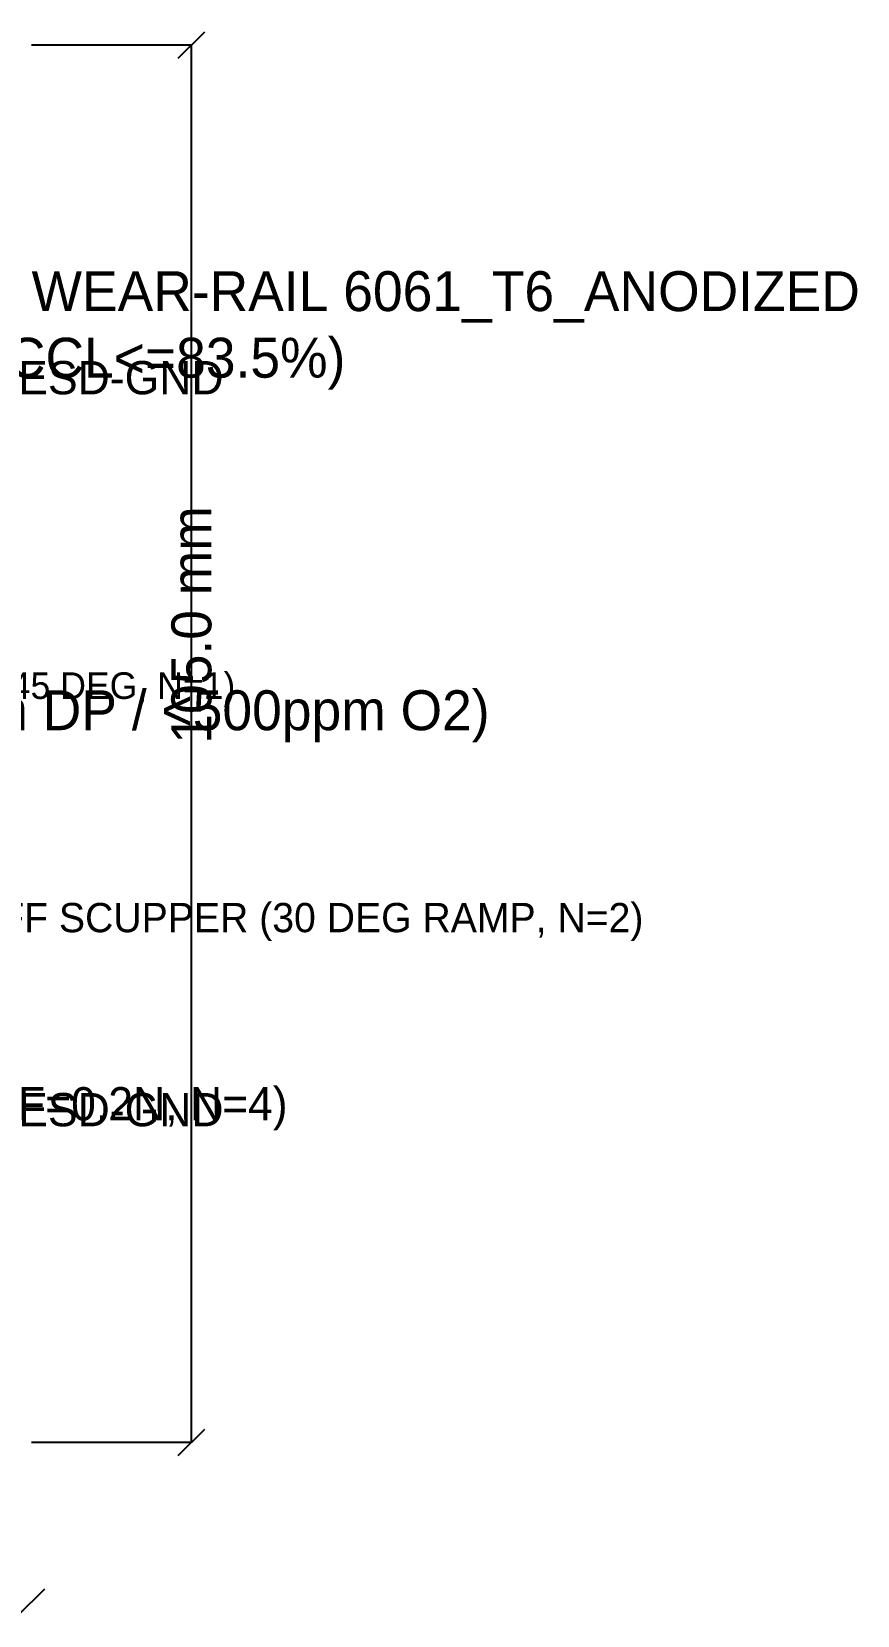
# Model space of a CAD drawing. Header units: metres. Extents: x -26 to 122, y -84 to 38.
# Drawn here: x 60 to 122, y -83 to 36 of the extents above; entities that cross this region are included whole.
import ezdxf

# ---------------------------------------------------------------- set-up
doc = ezdxf.new("R2010")
doc.units = ezdxf.units.M
for name, color, linetype in [('AOI开窗', 143, 'Continuous'), ('助焊剂排液', 142, 'Continuous'), ('压扣压舌', 31, 'Continuous'), ('工程尺寸', 7, 'Continuous'), ('氮气保护', 130, 'Continuous'), ('沥锡导流', 42, 'Continuous'), ('耐磨导轨', 4, 'Continuous'), ('防静电接地', 6, 'Continuous')]:
    doc.layers.add(name, color=color, linetype=linetype)

msp = doc.modelspace()

# ---------------------------------------------------------------- linework, layer by layer
at = {"layer": '工程尺寸'}
for p, q in [((71, 34), (73, 36)), ((60, 35), (72, 35)), ((72, -70), (72, 35)), ((71, -71), (73, -69)), ((60, -70), (72, -70)), ((59, -83), (61, -81))]:
    msp.add_line(p, q, dxfattribs=at)

# ---------------------------------------------------------------- texts
at = {"layer": 'AOI开窗'}
msp.add_text('AOI-45DEG-CHAMFER (OCCL<=83.5%)', height=3, dxfattribs=at).set_placement((10, 10))
at = {"layer": '助焊剂排液'}
msp.add_text('WEEP DRAIN (45 DEG, N=1)', height=2, dxfattribs=at).set_placement((39.86, -14.14))
at = {"layer": '压扣压舌'}
msp.add_text('HOLD-DOWN CLAMP (F=0.2N, N=4)', height=2.5, dxfattribs=at).set_placement((23.5, -45.81))
at = {"layer": '工程尺寸'}
msp.add_text('105.0 mm', height=3, rotation=90, dxfattribs=at).set_placement((73.5, -17.5))
at = {"layer": '氮气保护'}
msp.add_text('N2-SHROUD (3mm DP / <500ppm O2)', height=3, dxfattribs=at).set_placement((24.51, -16.49))
at = {"layer": '沥锡导流'}
msp.add_text('RUN-OFF SCUPPER (30 DEG RAMP, N=2)', height=2.2, dxfattribs=at).set_placement((48, -31.67))
at = {"layer": '耐磨导轨'}
msp.add_text('WEAR-RAIL 6061_T6_ANODIZED', height=3, dxfattribs=at).set_placement((60, 15))
at = {"layer": '防静电接地'}
for p in [(59, 8.75), (59, -46.25)]:
    msp.add_text('ESD-GND', height=2.5, dxfattribs=at).set_placement(p)

doc.saveas('drawing.dxf')
